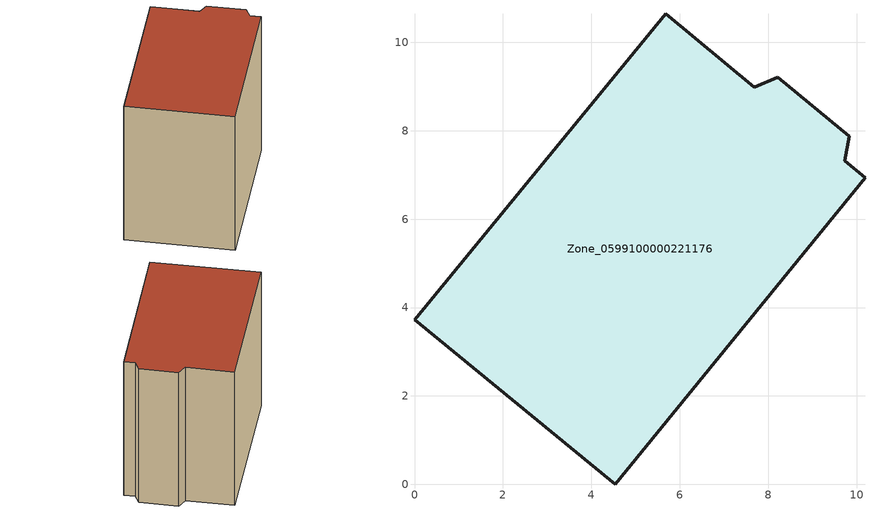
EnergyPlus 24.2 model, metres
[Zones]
Zone_0599100000221176
 floor ground (C_G): 7.68,8.98 8.22,9.21 9.83,7.87 9.73,7.32 10.19,6.93 4.54,0 0,3.73 5.68,10.65 z0
 wall outside (C_F): 9.73,7.32 9.83,7.87 8.22,9.21 7.68,8.98 5.68,10.65 0,3.73 4.54,0 10.19,6.93 9.73,7.32 z0:8.57
 roof outside (C_R): 7.68,8.98 5.68,10.65 0,3.73 4.54,0 10.19,6.93 9.73,7.32 9.83,7.87 8.22,9.21 z8.57
[BUILDING]
Pand.0599100000221176: North Axis=0; Terrain=City; Loads Convergence Tolerance Value=0.04; Temperature Convergence Tolerance Value=0.4; Solar Distribution=FullExterior; Maximum Number of Warmup Days=25; Minimum Number of Warmup Days=1
[Site:Location]
Rotterdam.The.Hague.AP_ZH_NLD Design_Conditions: Latitude=51.96; Longitude=4.45; Time Zone=1; Elevation=-4.5
[SITE:GROUNDTEMPERATURE:BUILDINGSURFACE]
18, 18, 18, 18, 18, 18, 18, 18, 18, 18, 18, 18
[MATERIAL] Thermal Absorptance=0.9; Solar Absorptance=0.7; Visible Absorptance=0.7
Name | Roughness | Thickness | Conductivity | Density | Specific Heat
G.TI.1946-1964 | MediumSmooth | 0.15 | 1 | 540 | 1210
F.TI.1946-1964 | Rough | 0.3 | 0.857143 | 1920 | 840
R.TI.1946-1964 | MediumRough | 0.2 | 0.277778 | 1500 | 1000
[CONSTRUCTION]
C_G: G.TI.1946-1964
C_F: F.TI.1946-1964
C_R: R.TI.1946-1964
[ZONE]
Zone_0599100000221176: Type=1; Multiplier=1; Ceiling Height=Autocalculate; Volume=Autocalculate; Floor Area=autocalculate; Part of Total Floor Area=Yes
[ZONEINFILTRATION:DESIGNFLOWRATE]
Infil_Zone_0599100000221176: Zone or ZoneList or Space or SpaceList=Zone_0599100000221176; Schedule=AlwaysOn; Design Flow Rate Calculation Method=Flow/Area; Flow Rate per Floor Area=0.003; Constant Term Coefficient=1; Temperature Term Coefficient=0; Velocity Term Coefficient=0; Velocity Squared Term Coefficient=0
[HVACTEMPLATE:ZONE:IDEALLOADSAIRSYSTEM]
Zone_0599100000221176: Maximum Heating Supply Air Temperature=50; Minimum Cooling Supply Air Temperature=13; Maximum Heating Supply Air Humidity Ratio=0.0156; Minimum Cooling Supply Air Humidity Ratio=0.0077; Heating Limit=NoLimit; Cooling Limit=NoLimit; Dehumidification Control Type=ConstantSensibleHeatRatio; Cooling Sensible Heat Ratio=0.7; Dehumidification Setpoint=60; Humidification Control Type=None; Humidification Setpoint=30; Outdoor Air Method=None; Outdoor Air Flow Rate per Person=0.00944; Outdoor Air Flow Rate per Zone Floor Area=0; Outdoor Air Flow Rate per Zone=0; Demand Controlled Ventilation Type=None; Outdoor Air Economizer Type=NoEconomizer; Heat Recovery Type=None; Sensible Heat Recovery Effectiveness=0.7; Latent Heat Recovery Effectiveness=0.65
[ZONECONTROL:THERMOSTAT]
ThermostatControl_Zone_0599100000221176: Zone or ZoneList=Zone_0599100000221176; Control Type Schedule=DualSetpointControlType; Control 1=Thermostat_Zone_0599100000221176; Temperature Difference Between Cutout And Setpoint=0
[THERMOSTATSETPOINT:DUALSETPOINT]
Thermostat_Zone_0599100000221176: Heating Setpoint Temperature Schedule=HeatingSetpoint_Zone_0599100000221176; Cooling Setpoint Temperature Schedule=CoolingSetpoint_Zone_0599100000221176
[SCHEDULE:COMPACT]
HeatingSetpoint_Zone_0599100000221176: Through: 12/31, For: AllDays, Until: 24:00, 21
CoolingSetpoint_Zone_0599100000221176: Through: 12/31, For: AllDays, Until: 24:00, 24
DualSetpointControlType: Through: 12/31, For: AllDays, Until: 24:00, 4
AlwaysOn: Through: 12/31, For: AllDays, Until: 24:00, 1
